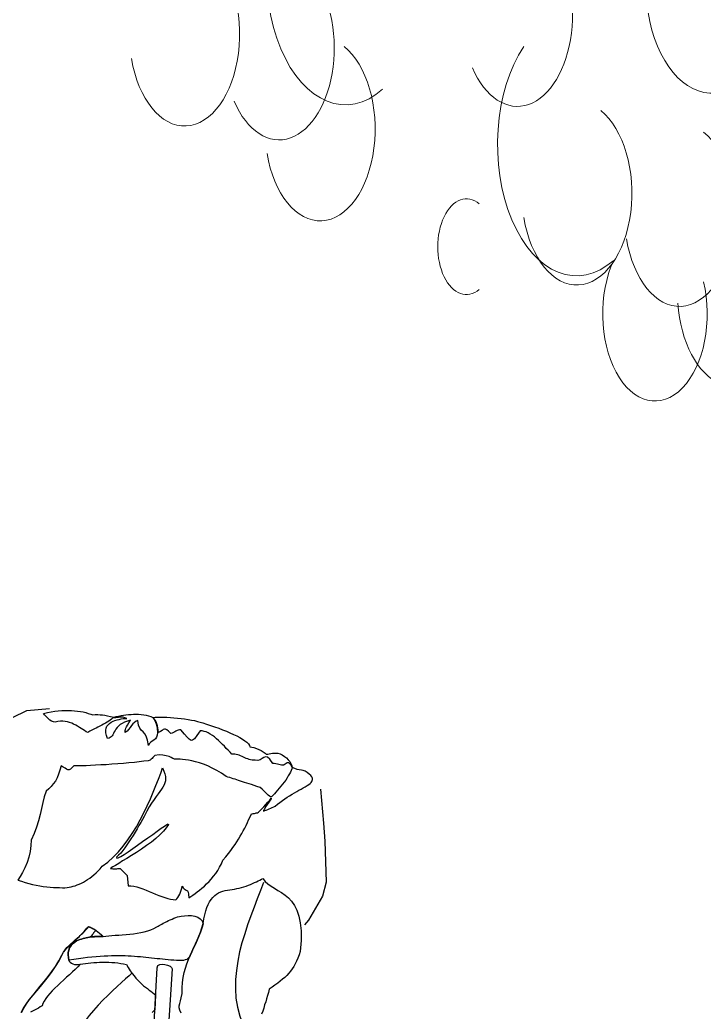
# Model space of a CAD drawing. Header units: millimetres. Extents: x 525387 to 527545, y 2235066 to 2235448.
# Drawn here: x 525761.47 to 525762.643, y 2235230.011 to 2235231.712 of the extents above; entities that cross this region are included whole.
import ezdxf

# ---------------------------------------------------------------- set-up
doc = ezdxf.new("R2010")
doc.units = ezdxf.units.MM
doc.layers.add('jardin', color=72, linetype='Continuous', lineweight=5)
doc.layers.add('muebles', color=2, linetype='Continuous')

# ---------------------------------------------------------------- blocks, each defined once
blk = doc.blocks.new('A$C648B424D')
at = {"extrusion": (0, 0, -1)}
for centre, major_axis, start_param, end_param in [((377.96, 601.24), (0, 112.75), 2.650844, 5.55175), ((692.12, 592.94), (0, 94.56), 1.815076, 5.884589), ((525.44, 565.97), (0, 78.89), 0.620766, 4.092402), ((240.01, 548.94), (0, 78.66), 0.450458, 4.444016), ((321.1, 537.25), (0, 78.89), 0.620766, 4.092402), ((356.27, 467.65), (0, 78.66), 0.450458, 4.444016), ((576.14, 454.56), (0, 112.75), 2.650844, 5.55175), ((576.46, 412.64), (0, 78.66), 0.450458, 4.444016), ((664.54, 394.31), (0, 78.66), 0.450458, 4.444016), ((481.76, 366.79), (0, 41.01), 2.677631, 6.747147), ((711.23, 327.61), (0, 80.79), 0.967488, 4.598669), ((643.42, 309.27), (0, 74.71), 1.193774, 5.372987)]:
    blk.add_ellipse(centre, major_axis=major_axis, ratio=0.6, start_param=start_param, end_param=end_param, dxfattribs=at)
blk = doc.blocks.new('ciclistas (2)')
for p, q in [((-6.0399, -4.1308), (-5.988, -4.1152)), ((-5.988, -4.1152), (-5.9491, -4.1181)), ((-5.5114, -4.327), (-5.5129, -4.3465)), ((-5.5129, -4.3465), (-5.5158, -4.3853)), ((-5.5158, -4.3853), (-5.5182, -4.4164)), ((-5.5182, -4.4164), (-5.5273, -4.486)), ((-5.5273, -4.486), (-5.5369, -4.5087)), ((-5.5369, -4.5087), (-5.567, -4.5455)), ((-5.567, -4.5455), (-5.5754, -4.5527))]:
    blk.add_line(p, q)
at = {"linetype": 'Continuous'}
for points in [[(-5.9604, -4.1246), (-5.9539, -4.1241), (-5.9474, -4.1237), (-5.9409, -4.1237), (-5.935, -4.1239), (-5.929, -4.1246), (-5.9233, -4.1252), (-5.9176, -4.1261), (-5.9124, -4.127), (-5.9072, -4.1284), (-5.9023, -4.1297), (-5.8976, -4.1313), (-5.893, -4.1328), (-5.8888, -4.1346), (-5.8848, -4.1365), (-5.8809, -4.1383), (-5.8774, -4.1402), (-5.8732, -4.1405), (-5.8691, -4.1411), (-5.8651, -4.1419), (-5.8611, -4.1426), (-5.8571, -4.1439), (-5.8527, -4.1457), (-5.8478, -4.1475), (-5.8422, -4.1498), (-5.8383, -4.1494), (-5.8343, -4.1492), (-5.8299, -4.1491), (-5.8256, -4.1492), (-5.8213, -4.1492), (-5.817, -4.1493), (-5.8125, -4.1497), (-5.8082, -4.15), (-5.8039, -4.1508), (-5.7997, -4.1516), (-5.7954, -4.1526), (-5.7912, -4.1539), (-5.7872, -4.1552), (-5.7835, -4.1569), (-5.7799, -4.1588), (-5.7764, -4.161), (-5.7737, -4.1663), (-5.7725, -4.1723), (-5.7723, -4.1798), (-5.7729, -4.1879), (-5.7737, -4.1921), (-5.7756, -4.1951), (-5.778, -4.1976), (-5.781, -4.1993), (-5.784, -4.2007), (-5.787, -4.2024), (-5.7898, -4.2044), (-5.7916, -4.2071), (-5.7916, -4.1975), (-5.7928, -4.1907), (-5.7946, -4.1863), (-5.797, -4.1827), (-5.7996, -4.1794), (-5.8015, -4.1754), (-5.8028, -4.1701), (-5.8029, -4.1619), (-5.806, -4.1626), (-5.809, -4.1641), (-5.8121, -4.1662), (-5.8149, -4.1689), (-5.8177, -4.1716), (-5.8208, -4.1744), (-5.8239, -4.1769), (-5.8274, -4.1787), (-5.8273, -4.1771), (-5.8269, -4.1754), (-5.8263, -4.1736), (-5.8254, -4.1717), (-5.8238, -4.1694), (-5.8217, -4.1667), (-5.8188, -4.1633), (-5.8149, -4.1596), (-5.8207, -4.1601), (-5.8258, -4.1611), (-5.8302, -4.1625), (-5.834, -4.1641), (-5.837, -4.166), (-5.8398, -4.1682), (-5.8421, -4.1704), (-5.8439, -4.1727), (-5.8458, -4.175), (-5.8474, -4.1772), (-5.849, -4.1793), (-5.8506, -4.1811), (-5.8523, -4.1824), (-5.8543, -4.1834), (-5.8563, -4.1842), (-5.859, -4.1843), (-5.86, -4.1787), (-5.8604, -4.1741), (-5.8598, -4.1698), (-5.8586, -4.1663), (-5.8567, -4.1634), (-5.8543, -4.1611), (-5.8516, -4.1592), (-5.8483, -4.1575), (-5.8449, -4.1566), (-5.8415, -4.1556), (-5.8376, -4.1552), (-5.834, -4.155), (-5.8304, -4.1548), (-5.827, -4.1548), (-5.8237, -4.1551), (-5.8208, -4.1553), (-5.824, -4.1536), (-5.8266, -4.1524), (-5.8282, -4.1518), (-5.8301, -4.1517), (-5.832, -4.1515), (-5.8349, -4.1516), (-5.8392, -4.1515), (-5.8449, -4.1511), (-5.847, -4.1523), (-5.8495, -4.1538), (-5.8522, -4.1551), (-5.8552, -4.1565), (-5.8584, -4.1577), (-5.8618, -4.1589), (-5.8653, -4.1603), (-5.8687, -4.1612), (-5.8722, -4.1624), (-5.8754, -4.1636), (-5.8786, -4.1646), (-5.8818, -4.1655), (-5.8845, -4.1665), (-5.8869, -4.1673), (-5.8889, -4.1681), (-5.8906, -4.1689), (-5.8931, -4.1671), (-5.8958, -4.1647), (-5.8983, -4.1626), (-5.901, -4.1602), (-5.9037, -4.1579), (-5.9066, -4.1553), (-5.9093, -4.1531), (-5.9125, -4.1507), (-5.9155, -4.1488), (-5.9189, -4.1469), (-5.9224, -4.1452), (-5.9262, -4.144), (-5.9299, -4.143), (-5.9342, -4.1422), (-5.9385, -4.1421), (-5.9431, -4.1424), (-5.9461, -4.1413), (-5.9491, -4.1396), (-5.9516, -4.1375), (-5.9538, -4.1349), (-5.9557, -4.1324), (-5.9574, -4.1296), (-5.9592, -4.1271), (-5.9604, -4.1246)], [(-5.771, -4.188), (-5.7707, -4.1838), (-5.7707, -4.1799), (-5.7708, -4.1761), (-5.7715, -4.1724), (-5.7722, -4.169), (-5.7734, -4.166), (-5.7749, -4.1633), (-5.7764, -4.1608), (-5.7726, -4.1611), (-5.7681, -4.1616), (-5.7633, -4.1625), (-5.7581, -4.1634), (-5.7525, -4.1643), (-5.7468, -4.1657), (-5.7409, -4.1671), (-5.735, -4.1685), (-5.7289, -4.1701), (-5.7231, -4.1718), (-5.7174, -4.1736), (-5.7118, -4.1755), (-5.7067, -4.1773), (-5.7018, -4.1794), (-5.6974, -4.1814), (-5.6935, -4.1833), (-5.6872, -4.1865), (-5.6808, -4.1898), (-5.6743, -4.1932), (-5.6679, -4.1968), (-5.6617, -4.2004), (-5.6557, -4.2039), (-5.65, -4.2075), (-5.6445, -4.211), (-5.6393, -4.2145), (-5.6347, -4.218), (-5.6304, -4.2214), (-5.6271, -4.2248), (-5.624, -4.2279), (-5.6218, -4.231), (-5.6204, -4.2339), (-5.6198, -4.2366), (-5.6168, -4.2376), (-5.6133, -4.239), (-5.6094, -4.241), (-5.6055, -4.2432), (-5.6018, -4.2459), (-5.5987, -4.2483), (-5.596, -4.2511), (-5.5943, -4.2536), (-5.5917, -4.2538), (-5.589, -4.2538), (-5.5864, -4.2535), (-5.5835, -4.2533), (-5.5806, -4.2535), (-5.5775, -4.254), (-5.5742, -4.2549), (-5.5708, -4.2566), (-5.5674, -4.259), (-5.564, -4.2619), (-5.5611, -4.265), (-5.5585, -4.2686), (-5.5564, -4.2723), (-5.555, -4.2758), (-5.554, -4.2795), (-5.554, -4.2826), (-5.5556, -4.2779), (-5.5573, -4.2751), (-5.5591, -4.274), (-5.561, -4.2739), (-5.563, -4.2745), (-5.5648, -4.2755), (-5.5665, -4.2764), (-5.568, -4.2767), (-5.5694, -4.2764), (-5.5713, -4.2758), (-5.5733, -4.2749), (-5.5754, -4.274), (-5.578, -4.2731), (-5.5806, -4.2722), (-5.5832, -4.2715), (-5.5858, -4.2711), (-5.5895, -4.2629), (-5.593, -4.2585), (-5.596, -4.2574), (-5.5992, -4.2581), (-5.6024, -4.2597), (-5.6061, -4.2614), (-5.61, -4.2621), (-5.6145, -4.2605), (-5.6171, -4.2601), (-5.6197, -4.2596), (-5.6222, -4.2587), (-5.6245, -4.2576), (-5.6269, -4.2565), (-5.6291, -4.2551), (-5.6314, -4.2537), (-5.6335, -4.2521), (-5.6358, -4.2508), (-5.6381, -4.2494), (-5.6404, -4.248), (-5.6427, -4.2469), (-5.645, -4.2457), (-5.6476, -4.2448), (-5.6502, -4.2444), (-5.6528, -4.244), (-5.6551, -4.2404), (-5.6577, -4.2366), (-5.6603, -4.2328), (-5.6631, -4.2288), (-5.6657, -4.225), (-5.6685, -4.2212), (-5.6716, -4.2174), (-5.6745, -4.2138), (-5.6775, -4.2102), (-5.6804, -4.2071), (-5.6836, -4.2042), (-5.6867, -4.2016), (-5.6899, -4.1997), (-5.6934, -4.198), (-5.6967, -4.1968), (-5.7, -4.1963), (-5.7067, -4.2032), (-5.7116, -4.2079), (-5.7154, -4.21), (-5.718, -4.2098), (-5.7207, -4.2074), (-5.7235, -4.2034), (-5.7271, -4.1973), (-5.7323, -4.1895), (-5.7347, -4.1889), (-5.7368, -4.1889), (-5.739, -4.1895), (-5.7412, -4.1903), (-5.7432, -4.1911), (-5.7457, -4.1919), (-5.7479, -4.1924), (-5.7505, -4.1925), (-5.7538, -4.1881), (-5.7562, -4.1856), (-5.7583, -4.184), (-5.7602, -4.1838), (-5.7621, -4.1842), (-5.7643, -4.1852), (-5.7673, -4.1866), (-5.771, -4.188)], [(-5.5274, -4.3146), (-5.5259, -4.3135), (-5.5244, -4.3121), (-5.5233, -4.3105), (-5.5224, -4.3085), (-5.5225, -4.3063), (-5.5231, -4.3041), (-5.5243, -4.3014), (-5.5267, -4.2988), (-5.5298, -4.2952), (-5.5327, -4.2926), (-5.536, -4.2909), (-5.539, -4.2897), (-5.5425, -4.2885), (-5.546, -4.2873), (-5.5499, -4.2853), (-5.554, -4.2826), (-5.5549, -4.2849), (-5.5563, -4.2874), (-5.558, -4.2902), (-5.5601, -4.2931), (-5.5627, -4.2961), (-5.5654, -4.2992), (-5.5682, -4.3024), (-5.5713, -4.3055), (-5.5747, -4.3086), (-5.578, -4.3115), (-5.5814, -4.3146), (-5.5847, -4.3174), (-5.588, -4.32), (-5.5911, -4.3227), (-5.5939, -4.3249), (-5.5967, -4.3271), (-5.5983, -4.3265), (-5.6002, -4.3251), (-5.6017, -4.3233), (-5.6037, -4.3208), (-5.6059, -4.318), (-5.608, -4.3147), (-5.6106, -4.3114), (-5.6137, -4.308), (-5.6186, -4.3055), (-5.623, -4.3033), (-5.6273, -4.301), (-5.6313, -4.299), (-5.635, -4.2971), (-5.6384, -4.2954), (-5.6419, -4.2937), (-5.6451, -4.292), (-5.6481, -4.2906), (-5.6511, -4.2889), (-5.6539, -4.2875), (-5.6569, -4.2861), (-5.6597, -4.2847), (-5.6624, -4.2833), (-5.6652, -4.2819), (-5.6682, -4.2802), (-5.6754, -4.2737), (-5.6824, -4.2676), (-5.6894, -4.2623), (-5.6962, -4.2577), (-5.7031, -4.2536), (-5.7096, -4.2502), (-5.7161, -4.2473), (-5.7219, -4.2447), (-5.7274, -4.2426), (-5.7326, -4.241), (-5.7373, -4.2397), (-5.7413, -4.2387), (-5.7448, -4.238), (-5.7477, -4.2375), (-5.7498, -4.2371), (-5.7512, -4.237), (-5.7519, -4.2367), (-5.7535, -4.2354), (-5.756, -4.2335), (-5.7594, -4.2313), (-5.7641, -4.2291), (-5.7694, -4.2272), (-5.7758, -4.226), (-5.7832, -4.2255), (-5.7842, -4.2264), (-5.7858, -4.2277), (-5.7871, -4.2288), (-5.7886, -4.2301), (-5.7904, -4.2312), (-5.7923, -4.2322), (-5.7943, -4.2328), (-5.7962, -4.2329), (-5.8034, -4.2326), (-5.8113, -4.2322), (-5.8199, -4.2318), (-5.8292, -4.2313), (-5.8387, -4.2306), (-5.8485, -4.2299), (-5.8583, -4.2291), (-5.868, -4.2282), (-5.8773, -4.2272), (-5.8863, -4.2263), (-5.8949, -4.2254), (-5.9025, -4.2246), (-5.9094, -4.2239), (-5.9153, -4.2229), (-5.9198, -4.2221), (-5.9231, -4.2214), (-5.927, -4.2244), (-5.93, -4.2264), (-5.9324, -4.2272), (-5.9346, -4.2267), (-5.9366, -4.2254), (-5.9389, -4.2233), (-5.9415, -4.2207), (-5.9449, -4.2178), (-5.9481, -4.225), (-5.9515, -4.2315), (-5.955, -4.2372), (-5.9587, -4.2422), (-5.9629, -4.2464), (-5.9673, -4.2502), (-5.9721, -4.2536), (-5.9771, -4.2569), (-5.9816, -4.2659), (-5.9857, -4.2754), (-5.9895, -4.2849), (-5.9937, -4.2949), (-5.998, -4.3049), (-6.0028, -4.3151), (-6.0087, -4.3254), (-6.0157, -4.3357), (-6.0173, -4.3451), (-6.0202, -4.3548), (-6.024, -4.3638), (-6.0285, -4.3726), (-6.0335, -4.3809), (-6.0388, -4.3884), (-6.0439, -4.3947), (-6.0486, -4.3998), (-6.0428, -4.4029), (-6.037, -4.406), (-6.0312, -4.4086), (-6.0252, -4.4112), (-6.0194, -4.4136), (-6.0133, -4.4157), (-6.0075, -4.4176), (-6.0016, -4.4192), (-5.996, -4.4206), (-5.9903, -4.422), (-5.9851, -4.4231), (-5.9801, -4.4239), (-5.9754, -4.4248), (-5.9711, -4.4254), (-5.9671, -4.4257), (-5.9635, -4.4257), (-5.9601, -4.4255), (-5.9568, -4.4252), (-5.9531, -4.4248), (-5.9495, -4.4241), (-5.9458, -4.4234), (-5.9421, -4.4223), (-5.9382, -4.4209), (-5.9343, -4.4195), (-5.9305, -4.4179), (-5.9266, -4.4158), (-5.9226, -4.4137), (-5.9185, -4.4113), (-5.9143, -4.4086), (-5.9102, -4.4057), (-5.9061, -4.4027), (-5.902, -4.3992), (-5.8913, -4.3935), (-5.881, -4.3869), (-5.8708, -4.3792), (-5.861, -4.3706), (-5.8515, -4.3615), (-5.8424, -4.3517), (-5.8337, -4.3413), (-5.8252, -4.3307), (-5.8172, -4.32), (-5.8097, -4.3091), (-5.8024, -4.2981), (-5.7958, -4.2873), (-5.7895, -4.2768), (-5.7837, -4.2669), (-5.7782, -4.2573), (-5.7734, -4.2485), (-5.772, -4.2544), (-5.7712, -4.2595), (-5.7708, -4.2641), (-5.7713, -4.2678), (-5.7721, -4.2716), (-5.7737, -4.2749), (-5.7757, -4.2781), (-5.7781, -4.2812), (-5.781, -4.2846), (-5.7843, -4.288), (-5.788, -4.2915), (-5.7921, -4.2955), (-5.7965, -4.3002), (-5.8015, -4.3054), (-5.8065, -4.3112), (-5.8118, -4.318), (-5.8147, -4.3219), (-5.8179, -4.3259), (-5.8213, -4.3305), (-5.8251, -4.3352), (-5.829, -4.3402), (-5.833, -4.3452), (-5.8372, -4.3501), (-5.8417, -4.3551), (-5.8461, -4.3602), (-5.8503, -4.365), (-5.8547, -4.3697), (-5.8592, -4.3741), (-5.8633, -4.3781), (-5.8674, -4.3819), (-5.8715, -4.3849), (-5.8753, -4.3878), (-5.8752, -4.3892), (-5.8727, -4.3889), (-5.8681, -4.3876), (-5.8619, -4.3852), (-5.8545, -4.3817), (-5.8457, -4.3775), (-5.8365, -4.373), (-5.8271, -4.3682), (-5.8174, -4.3634), (-5.8081, -4.3588), (-5.7997, -4.3544), (-5.7919, -4.3507), (-5.786, -4.3478), (-5.7813, -4.346), (-5.7791, -4.3452), (-5.7789, -4.3459), (-5.7833, -4.3511), (-5.789, -4.3564), (-5.7959, -4.3614), (-5.8039, -4.3665), (-5.8124, -4.3714), (-5.8217, -4.376), (-5.8309, -4.3806), (-5.8403, -4.3849), (-5.8495, -4.3888), (-5.8581, -4.3924), (-5.8663, -4.3956), (-5.8735, -4.3987), (-5.8797, -4.4011), (-5.8843, -4.4029), (-5.8876, -4.4043), (-5.8888, -4.4052), (-5.8867, -4.4056), (-5.8846, -4.4062), (-5.8822, -4.4067), (-5.8801, -4.4068), (-5.878, -4.4072), (-5.8761, -4.4074), (-5.8741, -4.4075), (-5.8725, -4.4076), (-5.8623, -4.4216), (-5.8636, -4.439), (-5.8589, -4.4401), (-5.8542, -4.4414), (-5.8493, -4.4434), (-5.8444, -4.4457), (-5.8394, -4.4485), (-5.8343, -4.4515), (-5.8293, -4.4545), (-5.8242, -4.4575), (-5.8192, -4.4608), (-5.8142, -4.4638), (-5.8093, -4.4666), (-5.8045, -4.4691), (-5.7999, -4.4714), (-5.7952, -4.4734), (-5.7908, -4.4747), (-5.7865, -4.4755), (-5.7845, -4.4744), (-5.7824, -4.4724), (-5.7803, -4.47), (-5.7784, -4.467), (-5.7765, -4.464), (-5.7748, -4.4606), (-5.7734, -4.4573), (-5.7722, -4.4543), (-5.771, -4.4575), (-5.7692, -4.4595), (-5.7677, -4.4609), (-5.7661, -4.4619), (-5.7645, -4.4635), (-5.7637, -4.4659), (-5.7633, -4.4698), (-5.764, -4.4758), (-5.7603, -4.4741), (-5.7563, -4.4723), (-5.7523, -4.4704), (-5.7481, -4.4681), (-5.7436, -4.4658), (-5.7391, -4.463), (-5.7345, -4.4602), (-5.73, -4.457), (-5.7252, -4.4538), (-5.7208, -4.45), (-5.7162, -4.446), (-5.7118, -4.4418), (-5.7076, -4.4371), (-5.7036, -4.4321), (-5.6997, -4.4269), (-5.6961, -4.4212), (-5.6905, -4.4163), (-5.6851, -4.4115), (-5.6802, -4.4071), (-5.6758, -4.4026), (-5.6713, -4.3981), (-5.6674, -4.3939), (-5.6638, -4.3896), (-5.6603, -4.3853), (-5.6569, -4.3812), (-5.6537, -4.3769), (-5.6505, -4.3729), (-5.6475, -4.3685), (-5.6446, -4.3642), (-5.6416, -4.3596), (-5.6384, -4.3551), (-5.6354, -4.3503), (-5.6339, -4.3504), (-5.6325, -4.3505), (-5.6311, -4.3504), (-5.6299, -4.3504), (-5.6284, -4.3503), (-5.6272, -4.3502), (-5.6258, -4.3503), (-5.6246, -4.3501), (-5.6231, -4.3495), (-5.6206, -4.3478), (-5.617, -4.3452), (-5.6127, -4.3419), (-5.6083, -4.3384), (-5.6043, -4.3351), (-5.6007, -4.332), (-5.5978, -4.3294), (-5.5981, -4.3301), (-5.6, -4.3323), (-5.6029, -4.3355), (-5.606, -4.3391), (-5.6094, -4.3426), (-5.612, -4.346), (-5.6139, -4.3481), (-5.6142, -4.349), (-5.6115, -4.3485), (-5.6091, -4.3479), (-5.6064, -4.3474), (-5.6037, -4.3467), (-5.601, -4.3461), (-5.5983, -4.3454), (-5.5956, -4.3446), (-5.5929, -4.3439), (-5.5884, -4.3411), (-5.5839, -4.3386), (-5.5794, -4.3363), (-5.5747, -4.334), (-5.5702, -4.3319), (-5.5658, -4.3299), (-5.5613, -4.3281), (-5.5569, -4.3265), (-5.5527, -4.3249), (-5.5485, -4.3233), (-5.5445, -4.3217), (-5.5408, -4.3203), (-5.5371, -4.3189), (-5.5336, -4.3174), (-5.5304, -4.316), (-5.5274, -4.3146)], [(-5.5897, -4.5963), (-5.5925, -4.6021), (-5.5953, -4.6072), (-5.5983, -4.612), (-5.6013, -4.6163), (-5.6045, -4.6204), (-5.6079, -4.6239), (-5.6112, -4.6273), (-5.6148, -4.6304), (-5.6186, -4.6334), (-5.6227, -4.6363), (-5.627, -4.6388), (-5.6315, -4.6416), (-5.6362, -4.6441), (-5.6415, -4.6468), (-5.6467, -4.6493), (-5.6524, -4.6522), (-5.6545, -4.6573), (-5.6568, -4.6625), (-5.6593, -4.6675), (-5.6616, -4.6726), (-5.6642, -4.6775), (-5.6667, -4.6826), (-5.6692, -4.6874), (-5.6718, -4.6925)], [(-5.8076, -4.669), (-5.8091, -4.6636), (-5.8095, -4.6595), (-5.809, -4.656), (-5.8075, -4.6523), (-5.8058, -4.6481), (-5.8035, -4.643), (-5.8008, -4.6362), (-5.7994, -4.6265), (-5.7972, -4.6173), (-5.7947, -4.6091), (-5.7919, -4.6012), (-5.7887, -4.594), (-5.7851, -4.5871), (-5.7813, -4.5804), (-5.7774, -4.574), (-5.7733, -4.5678), (-5.7693, -4.5619), (-5.7652, -4.5557), (-5.7612, -4.5498), (-5.7571, -4.5434), (-5.7533, -4.537), (-5.7499, -4.5303), (-5.7465, -4.5231), (-5.744, -4.5156), (-5.7415, -4.5086), (-5.7387, -4.5026), (-5.7359, -4.4971), (-5.7329, -4.4925), (-5.7297, -4.4882), (-5.7265, -4.4846), (-5.723, -4.4817), (-5.7194, -4.4791), (-5.7159, -4.477), (-5.7122, -4.4756), (-5.7083, -4.4745), (-5.7044, -4.4736), (-5.7005, -4.4731), (-5.6964, -4.4732), (-5.6924, -4.4733), (-5.6883, -4.4736), (-5.684, -4.4734), (-5.6799, -4.4732), (-5.6758, -4.4731), (-5.6717, -4.4724), (-5.6676, -4.472), (-5.6635, -4.4714), (-5.6596, -4.4705), (-5.6556, -4.4696), (-5.652, -4.4686), (-5.6483, -4.4677), (-5.6449, -4.4668), (-5.6417, -4.4658), (-5.6388, -4.4648), (-5.6358, -4.4639), (-5.6333, -4.4629), (-5.6302, -4.4686), (-5.6262, -4.4735), (-5.6215, -4.4781), (-5.6164, -4.4826), (-5.611, -4.4871), (-5.6056, -4.4918), (-5.6002, -4.497), (-5.5953, -4.5026), (-5.5908, -4.5092), (-5.5871, -4.5169), (-5.5841, -4.5258), (-5.5823, -4.5362), (-5.5818, -4.5483), (-5.5826, -4.5621), (-5.5852, -4.578), (-5.5897, -4.5963)], [(-5.6334, -4.4698), (-5.6406, -4.4827), (-5.6483, -4.4958), (-5.656, -4.5093), (-5.6638, -4.5231), (-5.6715, -4.5372), (-5.6789, -4.5515), (-5.686, -4.5663), (-5.6924, -4.5811), (-5.6981, -4.596), (-5.7028, -4.6115), (-5.7066, -4.6268), (-5.7095, -4.6424), (-5.7109, -4.6581), (-5.7109, -4.6739), (-5.7092, -4.6899), (-5.7059, -4.706), (-5.6959, -4.7197)], [(-6.0785, -4.6248), (-6.0737, -4.6185), (-6.0679, -4.612), (-6.0615, -4.6055), (-6.0545, -4.5991), (-6.047, -4.5925), (-6.0394, -4.5858), (-6.0314, -4.5788), (-6.0234, -4.5715), (-6.0157, -4.5639), (-6.0081, -4.5561), (-6.001, -4.5475), (-5.9946, -4.5386), (-5.9909, -4.5344), (-5.9873, -4.5308), (-5.9837, -4.5275), (-5.9798, -4.5247), (-5.976, -4.5218), (-5.9718, -4.5193), (-5.9675, -4.5165), (-5.963, -4.5137), (-5.9607, -4.5122), (-5.9582, -4.5105), (-5.9556, -4.5087), (-5.9531, -4.5068), (-5.9503, -4.5046), (-5.9477, -4.5024), (-5.9447, -4.5), (-5.9418, -4.4973), (-5.9384, -4.4993), (-5.9352, -4.5017), (-5.9322, -4.5038), (-5.9296, -4.5064), (-5.9271, -4.509), (-5.9245, -4.5118), (-5.922, -4.5149), (-5.9194, -4.5182), (-5.9223, -4.5177), (-5.9251, -4.5173), (-5.928, -4.5168), (-5.9308, -4.5164), (-5.9339, -4.5161), (-5.9368, -4.5159), (-5.9396, -4.5157), (-5.9425, -4.5157), (-5.9454, -4.5158), (-5.9483, -4.5158), (-5.9511, -4.516), (-5.954, -4.5163), (-5.957, -4.5168), (-5.9599, -4.5173), (-5.9625, -4.5178), (-5.9655, -4.5185), (-5.9715, -4.5217), (-5.976, -4.525), (-5.9792, -4.5285), (-5.9814, -4.5322), (-5.9829, -4.5362), (-5.9837, -4.5402), (-5.984, -4.5447), (-5.9841, -4.5493), (-5.9835, -4.5512), (-5.9822, -4.5532), (-5.9805, -4.5551), (-5.9779, -4.5567), (-5.9754, -4.5578), (-5.9723, -4.5588), (-5.9693, -4.5593), (-5.9659, -4.559), (-5.9614, -4.5591), (-5.9568, -4.5592), (-5.952, -4.5594), (-5.9472, -4.5597), (-5.9422, -4.5601), (-5.9372, -4.5605), (-5.9323, -4.5611), (-5.927, -4.5617), (-5.9221, -4.5626), (-5.9169, -4.5635), (-5.9119, -4.5645), (-5.9067, -4.5657), (-5.9018, -4.567), (-5.8969, -4.5686), (-5.8922, -4.5701), (-5.8875, -4.5719), (-5.8853, -4.5778), (-5.8829, -4.5835), (-5.8804, -4.5887), (-5.8776, -4.5935), (-5.8751, -4.5978), (-5.8723, -4.6018), (-5.8695, -4.6056), (-5.8666, -4.6092), (-5.864, -4.6125), (-5.8611, -4.6156), (-5.8584, -4.6184), (-5.8558, -4.6213), (-5.8533, -4.6239), (-5.8509, -4.6262), (-5.8484, -4.6288), (-5.8462, -4.6311), (-5.8517, -4.6566), (-5.857, -4.6603)], [(-6.078, -4.6249), (-6.0732, -4.6185), (-6.0675, -4.612), (-6.061, -4.6055), (-6.054, -4.5991), (-6.0466, -4.5925), (-6.0389, -4.5859), (-6.0309, -4.5788), (-6.0229, -4.5715), (-6.0152, -4.5639), (-6.0079, -4.5561), (-6.0007, -4.5475), (-5.9943, -4.5387), (-5.9906, -4.5344), (-5.987, -4.5308), (-5.9834, -4.5275), (-5.9796, -4.5247), (-5.9756, -4.5219), (-5.9715, -4.5193), (-5.9672, -4.5165), (-5.9627, -4.5137), (-5.9604, -4.5122), (-5.9579, -4.5105), (-5.9554, -4.5088), (-5.9529, -4.507), (-5.9501, -4.5051), (-5.9475, -4.5029), (-5.9445, -4.5005), (-5.9416, -4.4978), (-5.9398, -4.4989), (-5.9382, -4.4998), (-5.9366, -4.5008), (-5.935, -4.5019), (-5.9336, -4.503), (-5.9323, -4.504), (-5.9309, -4.5053), (-5.9296, -4.5066), (-5.9313, -4.5072), (-5.933, -4.5081), (-5.9346, -4.5094), (-5.9359, -4.511), (-5.9375, -4.5125), (-5.939, -4.5138), (-5.9405, -4.5152), (-5.9425, -4.5157), (-5.9454, -4.5158), (-5.9483, -4.5158), (-5.9511, -4.516), (-5.954, -4.5163), (-5.957, -4.5168), (-5.9599, -4.5173), (-5.9625, -4.5178), (-5.9655, -4.5185), (-5.9715, -4.5217), (-5.976, -4.525), (-5.9792, -4.5285), (-5.9814, -4.5322), (-5.9829, -4.5362), (-5.9837, -4.5402), (-5.984, -4.5447), (-5.9841, -4.5493), (-5.9835, -4.5512), (-5.9822, -4.5532), (-5.9805, -4.5551), (-5.9779, -4.5567), (-5.9754, -4.5578), (-5.9723, -4.5588), (-5.9693, -4.5593), (-5.9659, -4.559), (-5.9705, -4.5628), (-5.9756, -4.5665), (-5.9811, -4.5701), (-5.9867, -4.574), (-5.9925, -4.5776), (-5.9983, -4.5815), (-6.0041, -4.5854), (-6.0096, -4.5891), (-6.0152, -4.5929), (-6.0203, -4.5969), (-6.0251, -4.6006), (-6.0295, -4.6043), (-6.0334, -4.6081), (-6.0368, -4.6119), (-6.0394, -4.6156), (-6.0412, -4.6193), (-6.0449, -4.6207), (-6.0483, -4.6221), (-6.052, -4.6233), (-6.0554, -4.6244), (-6.0591, -4.6258), (-6.0626, -4.627)], [(-5.7467, -4.5236), (-5.7499, -4.5305), (-5.7535, -4.5372), (-5.7574, -4.5436), (-5.7612, -4.5498), (-5.7653, -4.556), (-5.7693, -4.5619), (-5.7733, -4.5678), (-5.7774, -4.574), (-5.7793, -4.5765), (-5.7816, -4.5782), (-5.7838, -4.5795), (-5.7865, -4.58), (-5.7896, -4.5803), (-5.793, -4.5802), (-5.797, -4.5795), (-5.8015, -4.5786), (-5.8062, -4.5776), (-5.8109, -4.5765), (-5.8156, -4.5752), (-5.8203, -4.5741), (-5.8248, -4.5728), (-5.8295, -4.5715), (-5.834, -4.5704), (-5.8384, -4.5691), (-5.8431, -4.5678), (-5.8478, -4.5665), (-5.8525, -4.5652), (-5.8572, -4.5641), (-5.8619, -4.5628), (-5.8669, -4.5617), (-5.8718, -4.5604), (-5.877, -4.5593), (-5.8822, -4.5582), (-5.8874, -4.5571), (-5.893, -4.5561), (-5.8987, -4.5552), (-5.9044, -4.5543), (-5.9106, -4.5534), (-5.9168, -4.5527), (-5.9232, -4.552), (-5.9298, -4.5512), (-5.9367, -4.5507), (-5.9439, -4.5502), (-5.9515, -4.5498), (-5.9592, -4.5495), (-5.9671, -4.5494), (-5.9755, -4.5492), (-5.9841, -4.5493), (-5.984, -4.5447), (-5.9837, -4.5402), (-5.9829, -4.5362), (-5.9814, -4.5322), (-5.9792, -4.5285), (-5.976, -4.525), (-5.9715, -4.5217), (-5.9655, -4.5185), (-5.9625, -4.5178), (-5.9599, -4.5173), (-5.957, -4.5168), (-5.954, -4.5163), (-5.9511, -4.516), (-5.9483, -4.5158), (-5.9454, -4.5158), (-5.9425, -4.5157), (-5.9396, -4.5159), (-5.9368, -4.5159), (-5.9339, -4.5164), (-5.9308, -4.5166), (-5.928, -4.5171), (-5.9251, -4.5173), (-5.9223, -4.518), (-5.9194, -4.5184), (-5.9149, -4.5185), (-5.9096, -4.5187), (-5.9044, -4.5191), (-5.8987, -4.5195), (-5.8927, -4.52), (-5.8865, -4.5204), (-5.8801, -4.5212), (-5.8736, -4.5214), (-5.8674, -4.5219), (-5.861, -4.5219), (-5.8545, -4.5219), (-5.8485, -4.5216), (-5.8424, -4.5209), (-5.8366, -4.5199), (-5.8312, -4.5184), (-5.8261, -4.5166), (-5.8248, -4.5162), (-5.8233, -4.5156), (-5.8214, -4.5148), (-5.8191, -4.514), (-5.8167, -4.513), (-5.814, -4.512), (-5.811, -4.511), (-5.8078, -4.5101), (-5.8046, -4.5089), (-5.8014, -4.5079), (-5.798, -4.5072), (-5.7946, -4.5063), (-5.7914, -4.5058), (-5.788, -4.5051), (-5.7849, -4.5049), (-5.782, -4.5048), (-5.776, -4.5051), (-5.7698, -4.5055), (-5.7639, -4.5067), (-5.7586, -4.5085), (-5.754, -4.511), (-5.7504, -4.5142), (-5.7478, -4.5185), (-5.7467, -4.5236)], [(-5.8798, -4.5876), (-5.8861, -4.5917), (-5.8932, -4.5962), (-5.901, -4.6013), (-5.9093, -4.6069), (-5.9184, -4.613), (-5.9276, -4.6195), (-5.9369, -4.6262), (-5.9461, -4.6334), (-5.9555, -4.6408), (-5.9643, -4.6486), (-5.9728, -4.6563), (-5.9806, -4.6644), (-5.9876, -4.6722), (-5.994, -4.6804), (-5.9992, -4.6884), (-6.0031, -4.6965), (-6.0056, -4.7037), (-6.0069, -4.7118), (-6.0068, -4.7199), (-6.0055, -4.7274)], [(-5.8363, -4.5856), (-5.8346, -4.5821), (-5.8311, -4.5807), (-5.8271, -4.5808), (-5.8224, -4.5821), (-5.818, -4.5841), (-5.8141, -4.5866), (-5.8119, -4.5891), (-5.8113, -4.5913), (-5.8445, -4.7382), (-5.8673, -4.7297), (-5.8363, -4.5856)]]:
    blk.add_lwpolyline(points, dxfattribs=at)

msp = doc.modelspace()

# ---------------------------------------------------------------- block references
at = {"layer": 'jardin', "linetype": 'Continuous', "lineweight": 0, "xscale": 0.002, "yscale": 0.002, "zscale": 0.002}
msp.add_blockref('A$C648B424D', (525761.2722, 2235230.5896), dxfattribs=at)
at = {"layer": 'muebles', "rotation": 9}
msp.add_blockref('ciclistas (2)', (525766.7523, 2235235.5293), dxfattribs=at)

doc.saveas('drawing.dxf')
